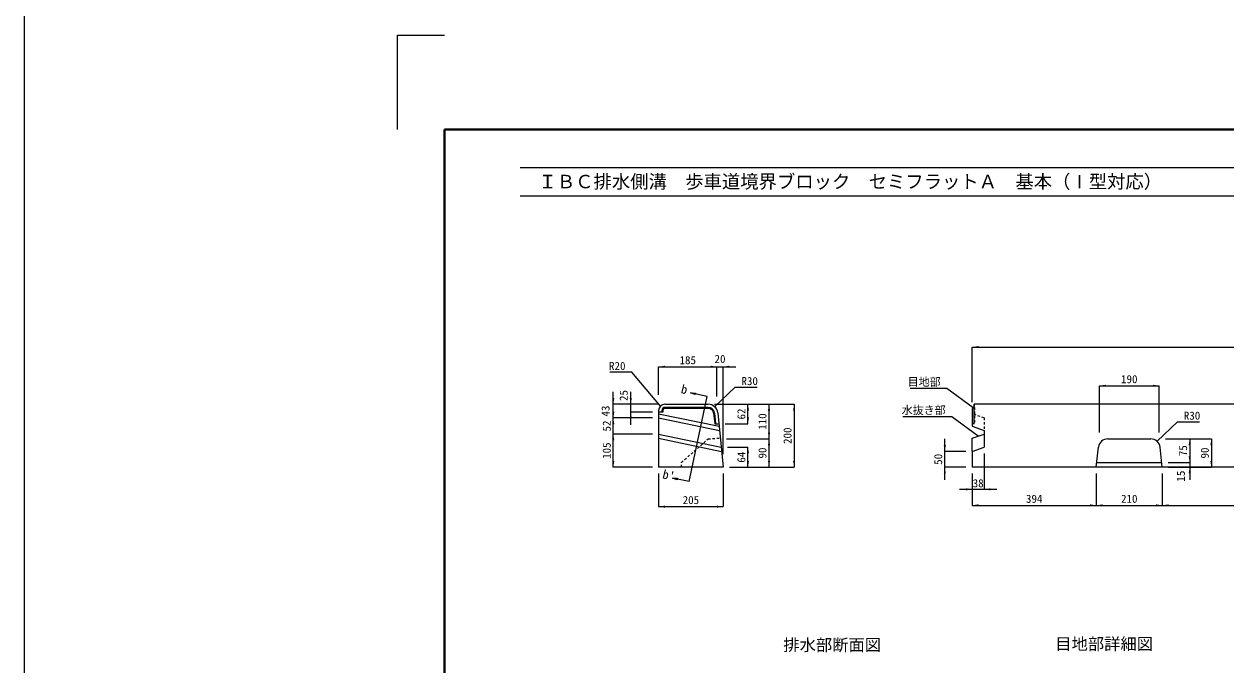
# Model space of a CAD drawing. Units: millimetres at full size. Extents: x 7544 to 21199, y -8549 to 6148.
# Drawn here: x 7544 to 11363, y 2045 to 4082 of the extents above; entities that cross this region are included whole.
import ezdxf
from ezdxf.enums import TextEntityAlignment as Align

# ---------------------------------------------------------------- set-up
doc = ezdxf.new("R2010")
doc.units = ezdxf.units.MM
doc.header["$LTSCALE"] = 20
doc.linetypes.add('USER1', pattern=[0.675, 0.375, -0.3])
for name, color, linetype, lineweight in [('0_2', 7, 'Continuous', 20), ('Defpoints_3', 7, 'Continuous', 13), ('図枠', 7, 'Continuous', 5), ('寸法線', 7, 'Continuous', 9), ('引出線', 4, 'Continuous', 9), ('本体', 2, 'Continuous', 20)]:
    doc.layers.add(name, color=color, linetype=linetype, lineweight=lineweight)
doc.styles.add('ＭＳ ゴシック', font='')
doc.styles.get('ＭＳ ゴシック').set_extended_font_data('MS Gothic')

# ---------------------------------------------------------------- blocks, each defined once
blk = doc.blocks.new('filled_arrow')
at = {"color": 0, "linetype": 'Continuous', "lineweight": -2}
blk.add_solid([(7.5, 1.25), (0, 0), (7.5, -1.25)], dxfattribs=at)

msp = doc.modelspace()

# ---------------------------------------------------------------- hatches: boundary and pattern name
at = {"layer": '引出線'}
for points in [[(9676.24, 2904.6), (9662.08, 2910.14), (9677.28, 2909.5)], [(9619.08, 2634.01), (9604.92, 2639.55), (9620.11, 2638.9)]]:
    msp.add_hatch(color=256, dxfattribs=at).paths.add_polyline_path(points)

# ---------------------------------------------------------------- linework, layer by layer
at = {"layer": 'Defpoints_3'}
for p, q in [((8730.65, 4046.75), (8880.65, 4046.75)), ((8730.65, 3746.75), (8730.65, 4046.75))]:
    msp.add_line(p, q, dxfattribs=at)
at = {"layer": '図枠', "color": 1, "lineweight": 20}
msp.add_line((7544.46, 6147.66), (7544.46, 59.42), dxfattribs=at)
at = {"layer": '図枠', "lineweight": 40}
for p, q in [((8880.65, 1046.75), (8880.65, 3746.75)), ((8880.65, 3746.75), (13035.65, 3746.75))]:
    msp.add_line(p, q, dxfattribs=at)
at = {"layer": '図枠', "lineweight": 13}
for p, q in [((9120.65, 3626.75), (12795.65, 3626.75)), ((9120.65, 3536.75), (12795.65, 3536.75))]:
    msp.add_line(p, q, dxfattribs=at)
at = {"layer": '寸法線'}
for p, q in [((10556.79, 3055.75), (12554.79, 3055.75)), ((10556.79, 2880.99), (10556.79, 3055.75)), ((9560.58, 2993.15), (9745.58, 2993.15)), ((9560.58, 2903.73), (9560.58, 2993.15)), ((9705.58, 2993.15), (9805.58, 2993.15)), ((9745.58, 2898.49), (9745.58, 2993.15)), ((9745.58, 2950.2), (9745.58, 2993.15)), ((9765.58, 2715.03), (9765.58, 2993.15)), ((9416.64, 2790.72), (9416.64, 2913.99)), ((9472.09, 2808.99), (9472.09, 2913.99)), ((10960.79, 2932.75), (11150.79, 2932.75)), ((10960.79, 2783.99), (10960.79, 2932.75)), ((11150.79, 2783.99), (11150.79, 2932.75)), ((9560.58, 2873.99), (9416.64, 2873.99)), ((9416.64, 2738.99), (9416.64, 2870.72)), ((9539.04, 2873.99), (9472.09, 2873.99)), ((9738.43, 2873.99), (9911.28, 2873.99)), ((9738.43, 2873.99), (9844.36, 2873.99)), ((9843.18, 2873.99), (9991.01, 2873.99)), ((9844.36, 2812.12), (9844.36, 2873.99)), ((9911.28, 2763.99), (9911.28, 2873.99)), ((9991.01, 2873.99), (9991.01, 2673.99)), ((9540.58, 2830.72), (9416.64, 2830.72)), ((9540.58, 2830.72), (9416.64, 2830.72)), ((9540.58, 2848.99), (9472.09, 2848.99)), ((9771.77, 2812.12), (9844.36, 2812.12)), ((9416.64, 2673.99), (9416.64, 2778.99)), ((9540.58, 2778.99), (9416.64, 2778.99)), ((9540.58, 2778.99), (9416.64, 2778.99)), ((9776.58, 2763.99), (9911.28, 2763.99)), ((9776.58, 2763.99), (9911.28, 2763.99)), ((9911.28, 2673.99), (9911.28, 2763.99)), ((10469.77, 2633.99), (10469.77, 2763.99)), ((11170.79, 2763.99), (11247.75, 2763.99)), ((11170.79, 2763.99), (11316.69, 2763.99)), ((11247.75, 2763.99), (11247.75, 2688.99)), ((11316.69, 2763.99), (11316.69, 2673.99)), ((9779.22, 2737.55), (9844.36, 2737.55)), ((9844.36, 2673.99), (9844.36, 2737.55)), ((10536.79, 2723.99), (10469.77, 2723.99)), ((10594.79, 2717.55), (10594.79, 2603.62)), ((11247.75, 2728.99), (11247.75, 2633.99)), ((9540.58, 2673.99), (9416.64, 2673.99)), ((9785.58, 2673.99), (9844.36, 2673.99)), ((9785.58, 2673.99), (9911.28, 2673.99)), ((9863.18, 2673.99), (9991.01, 2673.99)), ((10536.79, 2673.99), (10469.77, 2673.99)), ((11179.29, 2688.99), (11247.75, 2688.99)), ((11179.29, 2688.99), (11247.75, 2688.99)), ((11180.79, 2673.99), (11247.75, 2673.99)), ((11180.79, 2673.99), (11316.69, 2673.99)), ((9560.58, 2653.99), (9560.58, 2548.52)), ((9765.58, 2653.99), (9765.58, 2548.52)), ((10556.79, 2653.99), (10556.79, 2552.6)), ((10556.79, 2653.99), (10556.79, 2603.62)), ((10950.79, 2653.99), (10950.79, 2552.6)), ((10950.79, 2653.99), (10950.79, 2552.6)), ((11160.79, 2653.99), (11160.79, 2552.6)), ((11160.79, 2653.99), (11160.79, 2552.6)), ((10516.79, 2603.62), (10634.79, 2603.62)), ((9560.58, 2548.52), (9765.58, 2548.52)), ((10556.79, 2552.6), (10950.79, 2552.6)), ((10950.79, 2552.6), (11160.79, 2552.6)), ((11160.79, 2552.6), (11950.79, 2552.6))]:
    msp.add_line(p, q, dxfattribs=at)
at = {"layer": '引出線'}
for p, q in [((9714.64, 2899.07), (9662.08, 2910.14)), ((9657.37, 2628.5), (9714.64, 2899.07)), ((9657.37, 2628.5), (9604.92, 2639.55))]:
    msp.add_line(p, q, dxfattribs=at)
for points in [[(9566.44, 2868.13), (9475.22, 2976.09), (9405.6, 2976.09)], [(9738.56, 2866.23), (9803.71, 2928.05), (9873.33, 2928.05)], [(10559.77, 2862.27), (10476.53, 2924.08), (10360.18, 2924.08)], [(10575.79, 2772.35), (10492.55, 2834.17), (10335.9, 2834.17)], [(11143.95, 2756.35), (11209.1, 2818.16), (11278.71, 2818.16)]]:
    msp.add_lwpolyline(points, dxfattribs=at)
at = {"layer": '引出線', "lineweight": 13}
for points in [[(9676.24, 2904.6), (9662.08, 2910.14), (9677.28, 2909.5)], [(9619.08, 2634.01), (9604.92, 2639.55), (9620.11, 2638.9)]]:
    msp.add_lwpolyline(points, close=True, dxfattribs=at)
at = {"layer": '本体'}
for p, q in [((9580.45, 2873.99), (9718.43, 2873.99)), ((12548.79, 2873.99), (10562.79, 2873.99)), ((10562.79, 2863.55), (10562.79, 2873.99)), ((9560.58, 2853.99), (9560.58, 2673.99)), ((9748.28, 2846.98), (9765.58, 2673.99)), ((10562.75, 2863.55), (10556.79, 2860.99)), ((10556.79, 2860.99), (10556.79, 2803.93)), ((10556.79, 2803.93), (10594.79, 2790.38)), ((10594.79, 2790.38), (10594.79, 2778.99)), ((10594.79, 2778.99), (10594.79, 2737.55)), ((10556.79, 2723.99), (10594.79, 2737.55)), ((10556.79, 2723.99), (10556.79, 2673.99)), ((9765.58, 2673.99), (9560.58, 2673.99)), ((12554.79, 2673.99), (10556.79, 2673.99))]:
    msp.add_line(p, q, dxfattribs=at)
at = {"layer": '本体', "color": 4, "lineweight": 5}
for p, q in [((9718.43, 2863.99), (9580.58, 2863.99)), ((9573.58, 2848.99), (9560.58, 2848.99)), ((9570.58, 2853.99), (9570.58, 2848.99)), ((9573.58, 2853.99), (9573.58, 2848.99)), ((9718.43, 2860.99), (9580.58, 2860.99)), ((9735.35, 2845.68), (9738.7, 2812.12)), ((9738.33, 2845.98), (9741.66, 2812.67)), ((9738.7, 2812.12), (9751.77, 2812.12))]:
    msp.add_line(p, q, dxfattribs=at)
at = {"layer": '本体', "color": 4, "linetype": 'USER1', "lineweight": 5}
for p, q in [((10563.79, 2863.99), (10562.75, 2863.55)), ((10562.79, 2873.99), (10563.79, 2863.99)), ((10563.79, 2863.99), (10563.79, 2812.12)), ((10563.79, 2812.12), (10562.79, 2812.12))]:
    msp.add_line(p, q, dxfattribs=at)
at = {"layer": '本体', "lineweight": 9}
for p, q in [((9560.58, 2843.99), (9752.59, 2803.93)), ((9560.58, 2830.72), (9753.94, 2790.38)), ((9560.58, 2778.99), (9759.22, 2737.55)), ((9560.58, 2765.72), (9760.58, 2723.99)), ((10556.79, 2765.72), (10594.79, 2778.99)), ((10556.79, 2724.44), (10556.79, 2765.72)), ((10987.64, 2763.99), (11123.94, 2763.99)), ((10950.79, 2673.99), (10957.83, 2737.31)), ((11160.79, 2673.99), (11153.76, 2737.31)), ((10952.29, 2688.99), (11159.29, 2688.99))]:
    msp.add_line(p, q, dxfattribs=at)
at = {"layer": '本体', "color": 7, "linetype": 'USER1', "lineweight": 9}
for p, q in [((10594.79, 2830.72), (10556.79, 2843.99)), ((10594.79, 2830.72), (10594.79, 2790.38)), ((9633.08, 2688.99), (9718.08, 2763.99)), ((9718.08, 2763.99), (9756.28, 2766.99)), ((9633.08, 2673.99), (9633.08, 2688.99))]:
    msp.add_line(p, q, dxfattribs=at)
at = {"layer": '本体', "lineweight": 5}
for q in [(10562.79, 2863.55), (10556.79, 2812.12)]:
    msp.add_line((10562.79, 2812.12), q, dxfattribs=at)
at = {"layer": '本体'}
for centre, radius, start, end in [((9580.58, 2853.99), 20, 90, 180), ((9718.43, 2843.99), 30, 5.71123, 90)]:
    msp.add_arc(centre, radius, start, end, dxfattribs=at)
at = {"layer": '本体', "color": 4, "lineweight": 5}
for centre, radius, start, end in [((9580.58, 2853.99), 10, 90, 180), ((9718.43, 2843.99), 20, 5.71123, 90), ((9580.58, 2853.99), 7, 90, 180), ((9718.43, 2843.99), 17, 5.71123, 90)]:
    msp.add_arc(centre, radius, start, end, dxfattribs=at)
at = {"layer": '本体', "lineweight": 9}
for centre, start, end in [((10987.64, 2733.99), 90, 173.66116), ((11123.94, 2733.99), 6.34056, 90)]:
    msp.add_arc(centre, 30, start, end, dxfattribs=at)

# ---------------------------------------------------------------- block references
at = {"layer": '寸法線', "xscale": 2.67, "yscale": 2.67}
for p in [(10556.79, 3055.75), (9560.58, 2993.15), (9765.58, 2993.15), (10960.79, 2932.75), (10594.79, 2603.62), (9560.58, 2548.52), (10556.79, 2552.6), (10950.79, 2552.6), (11160.79, 2552.6)]:
    msp.add_blockref('filled_arrow', p, dxfattribs=at)
for p, rotation in [((9745.58, 2993.15), 180), ((9745.58, 2993.15), 180), ((11150.79, 2932.75), 180), ((9416.64, 2873.99), 90), ((9472.09, 2873.99), 90), ((9844.36, 2873.99), 270), ((9911.28, 2873.99), 270), ((9991.01, 2873.99), 270), ((9416.64, 2830.72), 90), ((9416.64, 2830.72), 270), ((9472.09, 2848.99), 270), ((9844.36, 2812.12), 90), ((9416.64, 2778.99), 270), ((9416.64, 2778.99), 270), ((9911.28, 2763.99), 90), ((9911.28, 2763.99), 270), ((11247.75, 2763.99), 270), ((11316.69, 2763.99), 270), ((9844.36, 2737.55), 270), ((10469.77, 2723.99), 90), ((9416.64, 2673.99), 90), ((9844.36, 2673.99), 90), ((9911.28, 2673.99), 90), ((9991.01, 2673.99), 90), ((10469.77, 2673.99), 270), ((11247.75, 2688.99), 90), ((11247.75, 2688.99), 90), ((11247.75, 2673.99), 270), ((11316.69, 2673.99), 90), ((10556.79, 2603.62), 180), ((9765.58, 2548.52), 180), ((10950.79, 2552.6), 180), ((11160.79, 2552.6), 180)]:
    msp.add_blockref('filled_arrow', p, dxfattribs=dict(at, rotation=rotation))
at = {"layer": '引出線', "xscale": 0.2, "yscale": 0.2}
for p, rotation in [((9566.44, 2868.13), 130.2), ((9738.56, 2866.23), 43.5), ((10559.77, 2862.27), 143.4), ((10575.79, 2772.35), 143.4), ((11143.95, 2756.35), 43.5)]:
    msp.add_blockref('filled_arrow', p, dxfattribs=dict(at, rotation=rotation))

# ---------------------------------------------------------------- texts
at = {"layer": '0_2', "style": 'ＭＳ ゴシック'}
for s, p in [('排水部断面図', (9956.54, 2078.82)), ('目地部詳細図', (10820.5, 2081.98))]:
    msp.add_text(s, height=37.98, dxfattribs=at).set_placement(p, align=Align.BOTTOM_LEFT)
at = {"layer": '図枠', "style": 'ＭＳ ゴシック'}
msp.add_text('\u3000ＩＢＣ排水側溝\u3000歩車道境界ブロック\u3000セミフラットＡ\u3000基本（Ⅰ型対応）', height=42.72, dxfattribs=at).set_placement((9120.65, 3581.75), align=Align.MIDDLE_LEFT)
at = {"layer": '寸法線', "style": 'ＭＳ ゴシック'}
for s, p in [('185', (9653.08, 3014.15)), ('20', (9755.58, 3017.9)), ('190', (11055.79, 2953.75)), ('38', (10575.79, 2622.96)), ('205', (9663.08, 2569.52)), ('394', (10753.79, 2573.6)), ('210', (11055.79, 2573.6))]:
    msp.add_text(s, height=25.63, dxfattribs=at).set_placement(p, align=Align.MIDDLE_CENTER)
for s, p in [('25', (9449.43, 2901.8)), ('43', (9391.89, 2852.35)), ('62', (9823.36, 2843.05)), ('110', (9890.28, 2818.99)), ('52', (9395.64, 2804.85)), ('200', (9970.01, 2773.99)), ('105', (9395.64, 2726.49)), ('64', (9823.36, 2705.77)), ('90', (9890.28, 2718.99)), ('50', (10448.77, 2698.99)), ('75', (11226.75, 2726.49)), ('90', (11295.69, 2718.99)), ('15', (11219.59, 2645.63))]:
    msp.add_text(s, height=25.63, rotation=90, dxfattribs=at).set_placement(p, align=Align.MIDDLE_CENTER)
at = {"layer": '引出線', "style": 'ＭＳ ゴシック'}
for s, p in [('R20', (9455.22, 3008.49)), ('目地部', (10456.53, 2957.85)), ('水抜き部', (10472.55, 2867.94))]:
    msp.add_text(s, height=25.63, dxfattribs=at).set_placement(p, align=Align.TOP_RIGHT)
for p in [(9823.71, 2960.45), (11229.1, 2850.56)]:
    msp.add_text('R30', height=25.63, dxfattribs=at).set_placement(p, align=Align.TOP_LEFT)
for s, rotation, p in [('b', 346.001, (9627.31, 2901.69)), ("b'", 346, (9568.6, 2630.72))]:
    msp.add_text(s, height=28.48, rotation=rotation, dxfattribs=at).set_placement(p, align=Align.BOTTOM_LEFT)

doc.saveas('drawing.dxf')
